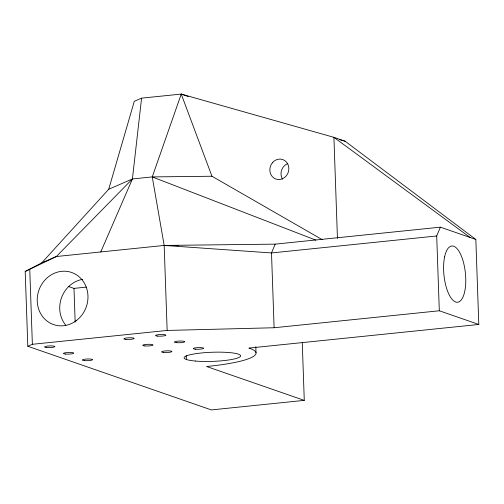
<?xml version="1.0" encoding="UTF-8"?>
<svg xmlns="http://www.w3.org/2000/svg" width="504" height="504" viewBox="0 0 504 504"><rect width="100%" height="100%" fill="white"/><g stroke="black" fill="none" stroke-linecap="round" stroke-linejoin="round"><path stroke-width="0.76" d="M100.756 251.956L132.42 178.952L141.58 98.148L181.238 94.078L333.919 137.334L345.095 141.208L475.833 239.457L478.8 324.463L248.882 348.094A77.61 12.543 -2 0 1 206.577 366.496L304.277 400.371L302.261 342.657M304.277 400.371L211.359 409.922L27.814 346.279L25.2 271.467L41.769 262.861L108.713 189.265L134.291 101.323L141.58 98.148M27.814 346.279L32.369 344.295L167.152 330.441L164.184 245.435L152.252 176.917L181.238 94.078L188.219 96.503M475.833 239.457L440.389 227.165L275.19 244.144L271.505 252.945L274.113 327.751L167.152 330.441M478.8 324.463L439.312 310.773L436.703 235.966L440.389 227.165M322.157 239.621L211.951 176.236L152.252 176.917L132.42 178.952L56.36 256.517L25.2 271.467M108.713 189.265L132.42 178.952M41.769 262.861L56.36 256.517L164.184 245.435L275.19 244.144M436.703 235.966L271.505 252.945L164.184 245.435L178.322 245.694M68.796 286.587L73.987 288.382L86.373 287.11M274.113 327.751L439.312 310.773M339.803 139.709L345.095 141.208M152.252 176.917L315.8 240.112M470.056 237.453L333.919 137.334L337.447 238.43M181.238 94.078L211.951 176.236M255.799 346.626L256.019 352.806M186.228 355.622L186.36 359.484M73.987 288.382L75.165 322.125M29.761 269.489L32.369 344.295M282.454 179.134A10.345 9.418 -70.9 0 1 287.708 163.586M65.797 325.256A27.581 25.112 -70.9 0 1 61.57 297.574A27.581 25.112 -70.9 0 1 82.688 279.329M272.368 162.792L270.932 165.06A10.345 9.418 -70.9 0 0 273.836 178A10.345 9.418 -70.9 0 0 286.329 175.833L287.765 173.565A10.345 9.418 -70.9 0 0 284.854 160.625A10.345 9.418 -70.9 0 0 272.368 162.792M195.369 361.04A28.274 4.567 -2 0 0 240.414 356.416A28.274 4.567 -2 0 0 201.317 352.983A28.274 4.567 -2 0 0 195.369 361.04M444.616 256.851A28.274 10.767 84.1 0 0 455.647 301.997A28.274 10.767 84.1 0 0 463.756 263.485A28.274 10.767 84.1 0 0 444.616 256.851M76.11 320.783A27.581 25.112 -70.9 0 0 74.46 273.672A27.581 25.112 -70.9 0 0 37.227 301.14A27.581 25.112 -70.9 0 0 76.11 320.783M163.643 352.46A5.172 0.838 -2 0 0 171.877 351.616A5.172 0.838 -2 0 0 164.726 350.986A5.172 0.838 -2 0 0 163.643 352.46M84.357 360.606A5.172 0.838 -2 0 0 92.597 359.761A5.172 0.838 -2 0 0 85.447 359.131A5.172 0.838 -2 0 0 84.357 360.606M46.626 347.527A5.172 0.838 -2 0 0 54.86 346.676A5.172 0.838 -2 0 0 47.71 346.053A5.172 0.838 -2 0 0 46.626 347.527M125.906 339.375A5.172 0.838 -2 0 0 134.146 338.531A5.172 0.838 -2 0 0 126.995 337.901A5.172 0.838 -2 0 0 125.906 339.375M157.62 336.118A5.172 0.838 -2 0 0 165.86 335.273A5.172 0.838 -2 0 0 158.703 334.643A5.172 0.838 -2 0 0 157.62 336.118M176.488 342.663A5.172 0.838 -2 0 0 184.722 341.813A5.172 0.838 -2 0 0 177.572 341.183A5.172 0.838 -2 0 0 176.488 342.663M144.774 345.92A5.172 0.838 -2 0 0 153.014 345.07A5.172 0.838 -2 0 0 145.858 344.446A5.172 0.838 -2 0 0 144.774 345.92M65.489 354.066A5.172 0.838 -2 0 0 73.729 353.222A5.172 0.838 -2 0 0 66.578 352.592A5.172 0.838 -2 0 0 65.489 354.066M195.35 349.203A5.172 0.838 -2 0 0 203.591 348.359A5.172 0.838 -2 0 0 196.44 347.729A5.172 0.838 -2 0 0 195.35 349.203"/></g></svg>
